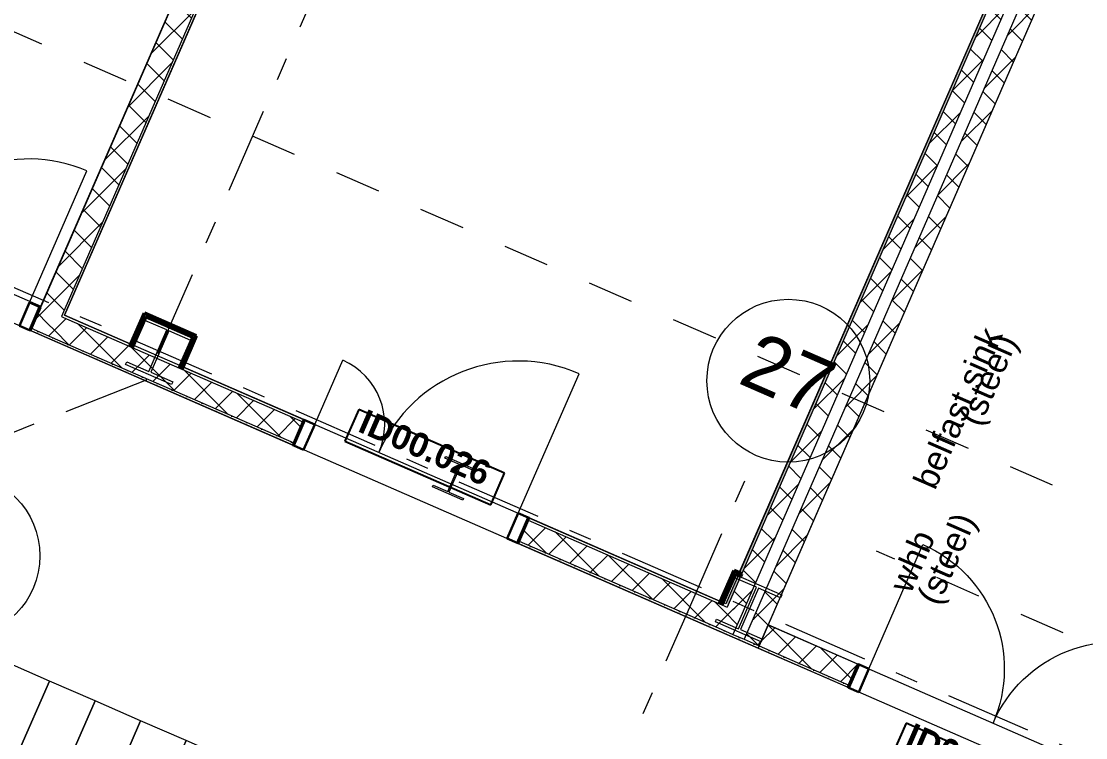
# Model space of a CAD drawing. Header units: millimetres. Extents: x -99530 to 90294, y -97212 to 56397.
# Drawn here: x -3237 to 3302, y -34950 to -30552 of the extents above; entities that cross this region are included whole.
import ezdxf
from ezdxf.enums import TextEntityAlignment as Align

# ---------------------------------------------------------------- set-up
doc = ezdxf.new("R2010")
doc.units = ezdxf.units.MM
doc.header["$MEASUREMENT"] = 0
doc.linetypes.add('Dashed', pattern=[564.444447, 282.222223, -282.222223])
doc.linetypes.add('Double Dashed', pattern=[1093.611073, 529.166651, -211.666656, 141.111112, -211.666656])
for name, color, linetype in [('A-25-M_Wall_Int', 7, 'Continuous'), ('A-95-MC_Marker_Section_P2.Marker', 7, 'Continuous'), ('COLUMN.IFC Import', 7, 'Continuous'), ('New_A-05-M_Gross_Int_Catering', 7, 'Continuous'), ('New_A-05-M_Gross_Int_Circulation', 7, 'Continuous'), ('New_A-05-M_Gross_Int_Engineering', 7, 'Continuous'), ('New_A-15-MG_Structural_Grid_Phase_2', 7, 'Continuous'), ('New_A-25-M_Wall_Int', 7, 'Continuous'), ('New_A-35-M_FFE_Fixed', 7, 'Continuous'), ('New_ArchiCAD Door Markers', 7, 'Continuous'), ('New_ArchiCAD Doors', 7, 'Continuous')]:
    doc.layers.add(name, color=color, linetype=linetype)
for name, color, linetype, lineweight in [('A-25-M_Wall_Int_Pen_No__1', 7, 'Continuous', 13), ('A-95-MC_Marker_Section_P2.Marker_Pen_No__1', 7, 'Continuous', 13), ('COLUMN.IFC Import_Pen_No__2', 8, 'Continuous', 15), ('New_A-25-M_Wall_Int_Pen_No__1', 7, 'Continuous', 13), ('New_A-95-P_Text_1_50_GA_Pen_No__1', 7, 'Continuous', 13), ('New_ArchiCAD Door Markers_Pen_No__1', 7, 'Continuous', 13), ('New_ArchiCAD Door Markers_Pen_No__5', 7, 'Continuous', 25), ('New_ArchiCAD Doors_Pen_No__1', 7, 'Continuous', 13), ('New_ArchiCAD Zone Stamps_Pen_No__6', 7, 'Continuous', 35), ('New_ArchiCAD Zone Stamps_Pen_No__9', 7, 'Continuous', 13)]:
    doc.layers.add(name, color=color, linetype=linetype, lineweight=lineweight)
for name, color, linetype, lineweight, true_color in [('A-25-M_Wall_Int_Pen_No__107', 7, 'Continuous', 15, 0xa6a6a6), ('A-25-M_Wall_Int_Pen_No__27', 7, 'Continuous', 50, 0x2a2a2a), ('New_A-05-M_Gross_Int_Catering_Pen_No__74', 7, 'Continuous', 20, 0x606060), ('New_A-05-M_Gross_Int_Circulation_Pen_No__74', 7, 'Continuous', 20, 0x606060), ('New_A-05-M_Gross_Int_Engineering_Pen_No__74', 7, 'Continuous', 20, 0x606060), ('New_A-15-MG_Structural_Grid_Phase_2_Pen_No__222', 7, 'Continuous', 13, 0x65af33), ('New_A-25-M_Wall_Int_Pen_No__107', 7, 'Continuous', 15, 0xa6a6a6), ('New_A-35-M_FFE_Fixed_Pen_No__64', 7, 'Continuous', 20, 0x606060), ('New_ArchiCAD Doors_Pen_No__43', 7, 'Continuous', 30, 0x444444), ('New_ArchiCAD Doors_Pen_No__63', 7, 'Continuous', 20, 0x606060)]:
    doc.layers.add(name, color=color, linetype=linetype, lineweight=lineweight, true_color=true_color)
doc.styles.add('GENERATED_STYLE_1', font='')
doc.styles.add('GENERATED_STYLE_2', font='')
doc.styles.add('GENERATED_STYLE_3', font='')
doc.styles.add('GENERATED_STYLE_4', font='')
doc.styles.get('GENERATED_STYLE_1').set_extended_font_data('Arial', bold=True)
doc.styles.get('GENERATED_STYLE_2').set_extended_font_data('Swis721 BT', bold=True)
doc.styles.get('GENERATED_STYLE_3').set_extended_font_data('Arial')
doc.styles.get('GENERATED_STYLE_4').set_extended_font_data('Swis721 BT')
pattern_1 = [(45, (0, 0), (-91.9239, 91.9239), []), (135, (0, 0), (91.9239, 91.9239), [])]
pattern_2 = [(336.4404, (0, 0), (69.2305, 158.76755), [0, -100]), (336.4404, (80.45, 59.4), (69.2305, 158.76755), [0, -100])]
pattern_3 = [(246.4404, (0, 0), (-158.76755, 69.2305), [0, -100]), (246.4404, (59.4, -80.45), (-158.76755, 69.2305), [0, -100])]
pattern_4 = [(246.4404, (0, 0), (-158.76755, 69.2305), [0, -100]), (246.4404, (59.4, -80.45), (-158.76755, 69.2305), [0, -100])]

# ---------------------------------------------------------------- blocks, each defined once
blk = doc.blocks.new('Corridor 01-Ground_INB 0350_28_1', base_point=(3443.2, -36782))
at = {"layer": 'New_A-05-M_Gross_Int_Circulation_Pen_No__74', "linetype": 'Continuous'}
blk.add_line((15103.9, -40423.6), (-7356.4, -30629.8), dxfattribs=at)
at = {"layer": 'New_ArchiCAD Zone Stamps_Pen_No__6'}
for tag, height, style, p in [('ROOM_NAME', 250, 'GENERATED_STYLE_1', (2435.8, -35146.3)), ('zoneNameLine2', 250, 'GENERATED_STYLE_1', (2247.4, -35578.4)), ('ROOM_NUMBER', 200, 'GENERATED_STYLE_3', (2059, -35999.1)), ('measuredAreaCode', 200, 'GENERATED_STYLE_3', (1901.9, -36359.2)), ('DUMMY_649', 200, 'GENERATED_STYLE_3', (2209.3, -36493.3)), ('DUMMY_650', 200, 'GENERATED_STYLE_3', (2698.7, -36706.6)), ('DUMMY_651', 133.3, 'GENERATED_STYLE_3', (2978, -36813.2))]:
    blk.add_attdef(tag, text='', height=height, rotation=336.44041, dxfattribs=dict(at, style=style)).set_placement(p, align=Align.TOP_LEFT)
blk = doc.blocks.new('Metrology Lab_INB 0301_31_1', base_point=(-3302.1, -24728.3))
at = {"layer": 'New_A-05-M_Gross_Int_Engineering_Pen_No__74', "linetype": 'Continuous'}
for p, q in [((-3115.6, -32301.7), (1180, -22450.5)), ((-4868.3, -31537.5), (-3115.6, -32301.7))]:
    blk.add_line(p, q, dxfattribs=at)
at = {"layer": 'New_ArchiCAD Zone Stamps_Pen_No__6'}
for tag, height, style, p in [('ROOM_NAME', 250, 'GENERATED_STYLE_1', (-3916.6, -23263.9)), ('zoneNameLine2', 250, 'GENERATED_STYLE_1', (-4105, -23696)), ('ROOM_NUMBER', 200, 'GENERATED_STYLE_3', (-4293.4, -24116.7)), ('measuredAreaCode', 200, 'GENERATED_STYLE_3', (-4450.5, -24476.8)), ('ROOM_WALLS_PRM', 200, 'GENERATED_STYLE_3', (-4143.1, -24610.8)), ('DUMMY_649', 200, 'GENERATED_STYLE_3', (-3653.7, -24824.2)), ('DUMMY_650', 133.3, 'GENERATED_STYLE_3', (-3374.4, -24930.8))]:
    blk.add_attdef(tag, text='', height=height, rotation=336.44041, dxfattribs=dict(at, style=style)).set_placement(p, align=Align.TOP_LEFT)
blk = doc.blocks.new('Large Control Lab (BEaM)_INB 0302_32_1', base_point=(1041, -28860.4))
at = {"layer": 'New_A-05-M_Gross_Int_Engineering_Pen_No__74', "linetype": 'Continuous'}
for p, q in [((1209.4, -22770.9), (-2970.5, -32356.7)), ((1174.1, -33938.5), (5271.4, -24542.1)), ((-2970.5, -32356.7), (-2562.8, -32534.5)), ((-2562.8, -32534.5), (-2480.2, -32345)), ((-2480.2, -32345), (-2161.8, -32483.9)), ((-2161.8, -32483.9), (-2244.4, -32673.4)), ((-2244.4, -32673.4), (1059.4, -34114)), ((1059.4, -34114), (1142, -33924.5)), ((1142, -33924.5), (1174.1, -33938.5))]:
    blk.add_line(p, q, dxfattribs=at)
at = {"layer": 'New_ArchiCAD Zone Stamps_Pen_No__6'}
for tag, height, style, p in [('ROOM_NAME', 250, 'GENERATED_STYLE_1', (-437.8, -27019.2)), ('zoneNameLine2', 250, 'GENERATED_STYLE_1', (-626.2, -27451.3)), ('ROOM_NUMBER', 200, 'GENERATED_STYLE_3', (-814.6, -27872)), ('measuredAreaCode', 200, 'GENERATED_STYLE_3', (-971.7, -28232.1)), ('DUMMY_649', 200, 'GENERATED_STYLE_3', (-664.3, -28366.2)), ('DUMMY_650', 200, 'GENERATED_STYLE_3', (-174.9, -28579.5)), ('DUMMY_651', 133.3, 'GENERATED_STYLE_3', (104.4, -28686.1))]:
    blk.add_attdef(tag, text='', height=height, rotation=336.44041, dxfattribs=dict(at, style=style)).set_placement(p, align=Align.TOP_LEFT)
blk = doc.blocks.new('Electrical Workshop_INB 0303_33_1', base_point=(6227.2, -31082.7))
at = {"layer": 'New_A-05-M_Gross_Int_Engineering_Pen_No__74', "linetype": 'Continuous'}
for p, q in [((5603.2, -24506.8), (1351.3, -34257.7)), ((1351.3, -34257.7), (5135.6, -35907.8))]:
    blk.add_line(p, q, dxfattribs=at)
at = {"layer": 'New_ArchiCAD Zone Stamps_Pen_No__6'}
for tag, height, style, p in [('ROOM_NAME', 250, 'GENERATED_STYLE_1', (5178.7, -29429)), ('zoneNameLine2', 250, 'GENERATED_STYLE_1', (4990.2, -29861.1)), ('ROOM_NUMBER', 200, 'GENERATED_STYLE_3', (4801.8, -30281.8)), ('measuredAreaCode', 200, 'GENERATED_STYLE_3', (4644.8, -30641.9)), ('DUMMY_649', 200, 'GENERATED_STYLE_3', (4952.2, -30776)), ('DUMMY_650', 200, 'GENERATED_STYLE_3', (5441.5, -30989.4)), ('DUMMY_651', 133.3, 'GENERATED_STYLE_3', (5720.8, -31095.9))]:
    blk.add_attdef(tag, text='', height=height, rotation=336.44041, dxfattribs=dict(at, style=style)).set_placement(p, align=Align.TOP_LEFT)
blk = doc.blocks.new('Cat. Store_INB 0312_55_1', base_point=(-4522.3, -37326.9))
at = {"layer": 'New_A-05-M_Gross_Int_Catering_Pen_No__74', "linetype": 'Continuous'}
for p, q in [((-7560.5, -34553), (-8400.2, -36478.7)), ((-4735.4, -35784.9), (-7560.5, -34553)), ((-4286.6, -34755.7), (-4735.4, -35784.9)), ((-2655.5, -35466.9), (-4286.6, -34755.7)), ((-3943.9, -38421.8), (-2655.5, -35466.9)), ((-8400.2, -36478.7), (-3943.9, -38421.8))]:
    blk.add_line(p, q, dxfattribs=at)
at = {"layer": 'New_ArchiCAD Zone Stamps_Pen_No__9'}
for tag, height, style, p in [('ROOM_NAME', 250, 'GENERATED_STYLE_1', (-4805.2, -36007.1)), ('zoneNameLine2', 250, 'GENERATED_STYLE_1', (-4993.6, -36439.2)), ('ROOM_NUMBER', 200, 'GENERATED_STYLE_3', (-5182.1, -36859.9)), ('measuredAreaCode', 200, 'GENERATED_STYLE_3', (-5339.1, -37220)), ('DUMMY_649', 200, 'GENERATED_STYLE_3', (-5031.7, -37354)), ('DUMMY_650', 200, 'GENERATED_STYLE_3', (-4542.4, -37567.4)), ('DUMMY_651', 133.3, 'GENERATED_STYLE_3', (-4263.1, -37674))]:
    blk.add_attdef(tag, text='', height=height, rotation=336.44041, dxfattribs=dict(at, style=style)).set_placement(p, align=Align.TOP_LEFT)
blk = doc.blocks.new('Wall_148_1', base_point=(-3112.6, -32294.8))
at = {"layer": 'New_A-25-M_Wall_Int_Pen_No__107', "linetype": 'Continuous'}
h = blk.add_hatch(dxfattribs=at)
h.set_pattern_fill('Concrete_Block_0001', color=256, style=0, pattern_type=2)
h.set_pattern_definition(pattern_1)
h.paths.add_polyline_path([(-2990.3, -32364.5), (1198.9, -22757.3), (1101.3, -22631), (-3118.6, -32308.5)])
h = blk.add_hatch(dxfattribs=at)
h.set_pattern_fill('Plaster_0001', color=256, style=0, pattern_type=2)
h.set_pattern_definition(pattern_3)
h.paths.add_polyline_path([(-2984.3, -32350.8), (-2970.5, -32356.7), (-1359.7, -28662.6), (-1373.5, -28656.7)])
h = blk.add_hatch(dxfattribs=at)
h.set_pattern_fill('Concrete_Block_0001', color=256, style=0, pattern_type=2)
h.set_pattern_definition(pattern_1)
h.paths.add_polyline_path([(-3162, -32442.3), (-2990.9, -32365.8), (-2990.3, -32364.5), (-3118.6, -32308.5), (-3174.6, -32436.9)])
h = blk.add_hatch(dxfattribs=at)
h.set_pattern_fill('Concrete_Block_0001', color=256, style=0, pattern_type=2)
h.set_pattern_definition(pattern_1)
h.paths.add_polyline_path([(-2990.3, -32364.5), (-2990.9, -32365.8), (-2989.1, -32365)])
h = blk.add_hatch(dxfattribs=at)
h.set_pattern_fill('Plaster_0001', color=256, style=0, pattern_type=2)
h.set_pattern_definition(pattern_3)
h.paths.add_polyline_path([(-2989.1, -32365), (-2970.5, -32356.7), (-2984.3, -32350.8), (-2990.3, -32364.5)])
h = blk.add_hatch(dxfattribs=at)
h.set_pattern_fill('Plaster_0001', color=256, style=0, pattern_type=2)
h.set_pattern_definition(pattern_2)
h.paths.add_polyline_path([(-3180.6, -32450.6), (-3162, -32442.3), (-3174.6, -32436.9)])
at = {"layer": 'New_A-25-M_Wall_Int_Pen_No__1', "linetype": 'Continuous'}
for p, q in [((-1373.5, -28656.7), (-2984.3, -32350.8)), ((-2984.3, -32350.8), (-2990.3, -32364.5)), ((-2989.1, -32365), (-2990.3, -32364.5)), ((-3162, -32442.3), (-3174.6, -32436.9))]:
    blk.add_line(p, q, dxfattribs=at)
at = {"layer": 'New_A-25-M_Wall_Int_Pen_No__1', "linetype": 'Continuous', "flags": 128}
for points in [[(1101.3, -22631), (-3174.6, -32436.9)], [(-2970.5, -32356.7), (-1359.7, -28662.6)], [(-3180.6, -32450.6), (-3174.6, -32436.9)]]:
    blk.add_lwpolyline(points, dxfattribs=at)
blk = doc.blocks.new('Double Door 19_9')
at = {"layer": 'New_ArchiCAD Doors_Pen_No__1', "linetype": 'Continuous'}
for p, q in [((-955, -140), (-955, 0)), ((955, -140), (955, 0)), ((-955, -155), (-955, -140)), ((955, -155), (955, -140))]:
    blk.add_line(p, q, dxfattribs=at)
at = {"layer": 'New_ArchiCAD Doors_Pen_No__43', "linetype": 'Continuous'}
for p, q in [((-948, 0), (-955, 0)), ((-955, 0), (-955, -155)), ((-882, 0), (-948, 0)), ((-948, 0), (-948, -155)), ((-882, -155), (-882, 0)), ((948, 0), (882, 0)), ((882, 0), (882, -155)), ((948, 0), (955, 0)), ((948, -155), (948, 0)), ((955, 0), (955, -155)), ((-948, -155), (-955, -155)), ((-948, -155), (-882, -155)), ((882, -155), (948, -155)), ((948, -155), (955, -155))]:
    blk.add_line(p, q, dxfattribs=at)
at = {"layer": 'New_ArchiCAD Doors_Pen_No__63', "linetype": 'Continuous'}
for p, q in [((-882, 0), (-882, 882)), ((882, 0), (882, 882))]:
    blk.add_line(p, q, dxfattribs=at)
for centre, start, end in [((-882, 0), 0, 90), ((882, 0), 90, 180)]:
    blk.add_arc(centre, 882, start, end, dxfattribs=at)
blk = doc.blocks.new('Door Stamp 17_36')
at = {"layer": 'New_ArchiCAD Door Markers_Pen_No__5', "linetype": 'Continuous'}
for p, q in [((488.6, -215), (-488.6, -215)), ((-488.6, -215), (-488.6, -426.8)), ((488.6, -426.8), (488.6, -215)), ((-488.6, -426.8), (488.6, -426.8)), ((-488.6, -426.8), (488.6, -426.8))]:
    blk.add_line(p, q, dxfattribs=at)
at = {"layer": 'New_ArchiCAD Door Markers_Pen_No__1', "style": 'GENERATED_STYLE_2'}
blk.add_attdef('AC_WIDO_ID', text='', height=150, dxfattribs=at).set_placement((-429.7, -382.2), align=Align.BOTTOM_LEFT)
blk = doc.blocks.new('Wall_152_1', base_point=(-4871.2, -31544.3))
at = {"layer": 'New_A-25-M_Wall_Int_Pen_No__107', "linetype": 'Continuous'}
h = blk.add_hatch(dxfattribs=at)
h.set_pattern_fill('Concrete_Block_0001', color=256, style=0, pattern_type=2)
h.set_pattern_definition(pattern_1)
h.paths.add_polyline_path([(-4871.2, -31544.3), (-4927.2, -31672.6), (-4925.4, -31673.4), (-4869.4, -31545.1)])
h = blk.add_hatch(dxfattribs=at)
h.set_pattern_fill('Plaster_0001', color=256, style=0, pattern_type=2)
h.set_pattern_definition([(156.4404, (0, 0), (69.2305, 158.76755), [0, -100]), (156.4404, (-80.45, -59.4), (69.2305, 158.76755), [0, -100])])
h.paths.add_polyline_path([(-4927.2, -31672.6), (-4933.2, -31686.4), (-4931.4, -31687.2), (-4925.4, -31673.4)])
at = {"layer": 'New_A-25-M_Wall_Int_Pen_No__1', "linetype": 'Continuous'}
for p, q in [((-4925.4, -31673.4), (-4869.4, -31545.1)), ((-4931.4, -31687.2), (-4925.4, -31673.4)), ((-4925.4, -31673.4), (-4927.2, -31672.6)), ((-3174.6, -32436.9), (-3118.6, -32308.5)), ((-3180.6, -32450.6), (-3174.6, -32436.9))]:
    blk.add_line(p, q, dxfattribs=at)
at = {"layer": 'New_A-25-M_Wall_Int_Pen_No__1', "linetype": 'Continuous', "flags": 128}
for points in [[(-4871.2, -31544.3), (-4933.2, -31686.4)], [(-4869.4, -31545.1), (-4871.2, -31544.3)]]:
    blk.add_lwpolyline(points, dxfattribs=at)
at = {"layer": 'New_ArchiCAD Door Markers'}
ref = blk.add_blockref('Door Stamp 17_36', (-3994, -31926.8), dxfattribs=dict(at, rotation=336.4404115839861))
ref.add_attrib('AC_WIDO_ID', 'ID00.025', dxfattribs={"layer": 'New_ArchiCAD Door Markers_Pen_No__1', "color": 7, "height": 150, "rotation": 336.44041, "style": 'GENERATED_STYLE_2'}).set_placement((-4558.5, -32101.6), align=Align.BOTTOM_LEFT)
at = {"layer": 'New_ArchiCAD Doors', "color": 251, "linetype": 'Continuous', "lineweight": 20, "true_color": 0x606060, "zscale": 1000, "rotation": 336.4404115839861}
blk.add_blockref('Double Door 19_9', (-3994, -31926.8), dxfattribs=at)
blk = doc.blocks.new('Double Door Asymmetric 19_14')
at = {"layer": 'New_ArchiCAD Doors_Pen_No__1', "linetype": 'Continuous'}
for p, q in [((-755, 0), (-755, -15)), ((755, 0), (755, -15)), ((-755, -15), (-755, -155)), ((755, -15), (755, -155)), ((-755, -155), (-755, -170)), ((755, -155), (755, -170))]:
    blk.add_line(p, q, dxfattribs=at)
at = {"layer": 'New_ArchiCAD Doors_Pen_No__43', "linetype": 'Continuous'}
for p, q in [((-748, 0), (-755, 0)), ((-755, 0), (-755, -170)), ((-682, 0), (-748, 0)), ((-748, 0), (-748, -170)), ((-682, -170), (-682, 0)), ((748, 0), (682, 0)), ((682, 0), (682, -170)), ((748, 0), (755, 0)), ((748, -170), (748, 0)), ((755, 0), (755, -170)), ((-748, -170), (-755, -170)), ((-748, -170), (-682, -170)), ((682, -170), (748, -170)), ((748, -170), (755, -170))]:
    blk.add_line(p, q, dxfattribs=at)
at = {"layer": 'New_ArchiCAD Doors_Pen_No__63', "linetype": 'Continuous'}
for p, q in [((682, 0), (682, 934)), ((-682, 0), (-682, 430))]:
    blk.add_line(p, q, dxfattribs=at)
for centre, radius, start, end in [((682, 0), 934, 90, 180), ((-682, 0), 430, 0, 90)]:
    blk.add_arc(centre, radius, start, end, dxfattribs=at)
blk = doc.blocks.new('Door Stamp 17_30')
at = {"layer": 'New_ArchiCAD Door Markers_Pen_No__5', "linetype": 'Continuous'}
for p, q in [((506.5, 191.8), (-470.6, 191.8)), ((-470.6, 191.8), (-470.6, -20)), ((506.5, -20), (506.5, 191.8)), ((-470.6, -20), (506.5, -20)), ((-470.6, -20), (506.5, -20))]:
    blk.add_line(p, q, dxfattribs=at)
at = {"layer": 'New_ArchiCAD Door Markers_Pen_No__1', "style": 'GENERATED_STYLE_2'}
blk.add_attdef('AC_WIDO_ID', text='', height=150, dxfattribs=at).set_placement((-411.8, 24.6), align=Align.BOTTOM_LEFT)
blk = doc.blocks.new('Wall_287_1', base_point=(-3112.6, -32294.8))
at = {"layer": 'A-25-M_Wall_Int_Pen_No__107', "linetype": 'Continuous'}
for points in [[(-2549.1, -32540.5), (-2562.8, -32534.5), (-2568.8, -32548.3), (-2555.1, -32554.3)], [(-2244.4, -32673.4), (-2258.2, -32667.4), (-2264.2, -32681.1), (-2250.4, -32687.1)], [(1073.1, -34120), (1059.4, -34114), (1053.4, -34127.7), (1067.1, -34133.7)]]:
    blk.add_hatch(color=256, dxfattribs=at).paths.add_polyline_path(points)
h = blk.add_hatch(dxfattribs=at)
h.set_pattern_fill('Plaster_0001', color=256, style=0, pattern_type=2)
h.set_pattern_definition(pattern_4)
h.paths.add_polyline_path([(1105.2, -34134), (1091.5, -34128), (1085.5, -34141.7), (1099.2, -34147.7)])
h = blk.add_hatch(dxfattribs=at)
h.set_pattern_fill('Concrete_Block_0001', color=256, style=0, pattern_type=2)
h.set_pattern_definition(pattern_1)
h.paths.add_polyline_path([(1190.9, -34187.7), (1099.2, -34147.7), (1043.3, -34276.1), (1134.9, -34316)])
h = blk.add_hatch(dxfattribs=at)
h.set_pattern_fill('Concrete_Block_0001', color=256, style=0, pattern_type=2)
h.set_pattern_definition(pattern_1)
h.paths.add_polyline_path([(1196.9, -34174), (1105.2, -34134), (1099.2, -34147.7), (1190.9, -34187.7)])
h = blk.add_hatch(dxfattribs=at)
h.set_pattern_fill('Concrete_Block_0001', color=256, style=0, pattern_type=2)
h.set_pattern_definition(pattern_1)
h.paths.add_polyline_path([(1351.3, -34257.7), (1259.7, -34217.7), (1203.7, -34346), (1295.4, -34386)])
h = blk.add_hatch(dxfattribs=at)
h.set_pattern_fill('Concrete_Block_0001', color=256, style=0, pattern_type=2)
h.set_pattern_definition(pattern_1)
h.paths.add_polyline_path([(1357.3, -34243.9), (1265.6, -34203.9), (1259.7, -34217.7), (1351.3, -34257.7)])
at = {"layer": 'New_A-25-M_Wall_Int_Pen_No__107', "linetype": 'Continuous'}
h = blk.add_hatch(dxfattribs=at)
h.set_pattern_fill('Concrete_Block_0001', color=256, style=0, pattern_type=2)
h.set_pattern_definition(pattern_1)
h.paths.add_polyline_path([(-3046.2, -32492.8), (-1563, -33139.6), (-1507.1, -33011.3), (-2989.1, -32365), (-2990.9, -32365.8)])
h = blk.add_hatch(dxfattribs=at)
h.set_pattern_fill('Plaster_0001', color=256, style=0, pattern_type=2)
h.set_pattern_definition(pattern_3)
h.paths.add_polyline_path([(-2970.5, -32356.7), (-2989.1, -32365), (-2976.5, -32370.5)])
h = blk.add_hatch(dxfattribs=at)
h.set_pattern_fill('Plaster_0001', color=256, style=0, pattern_type=2)
h.set_pattern_definition(pattern_2)
h.paths.add_polyline_path([(-2562.8, -32534.5), (-2970.5, -32356.7), (-2976.5, -32370.5), (-2568.8, -32548.3)])
h = blk.add_hatch(dxfattribs=at)
h.set_pattern_fill('Concrete_Block_0001', color=256, style=0, pattern_type=2)
h.set_pattern_definition(pattern_1)
h.paths.add_polyline_path([(-2990.9, -32365.8), (-3162, -32442.3), (-3046.2, -32492.8)])
h = blk.add_hatch(dxfattribs=at)
h.set_pattern_fill('Plaster_0001', color=256, style=0, pattern_type=2)
h.set_pattern_definition(pattern_2)
h.paths.add_polyline_path([(-3162, -32442.3), (-3180.6, -32450.6), (-1569, -33153.3), (-1563, -33139.6)])
h = blk.add_hatch(dxfattribs=at)
h.set_pattern_fill('Plaster_0001', color=256, style=0, pattern_type=2)
h.set_pattern_definition(pattern_2)
h.paths.add_polyline_path([(-2258.2, -32667.4), (-2549.1, -32540.5), (-2555.1, -32554.3), (-2264.2, -32681.1)])
h = blk.add_hatch(dxfattribs=at)
h.set_pattern_fill('Plaster_0001', color=256, style=0, pattern_type=2)
h.set_pattern_definition(pattern_2)
h.paths.add_polyline_path([(-2244.4, -32673.4), (-2250.4, -32687.1), (-1507.1, -33011.3), (-1501.1, -32997.5)])
h = blk.add_hatch(dxfattribs=at)
h.set_pattern_fill('Plaster_0001', color=256, style=0, pattern_type=2)
h.set_pattern_definition(pattern_2)
h.paths.add_polyline_path([(-116.9, -33601.1), (-122.9, -33614.8), (1053.4, -34127.7), (1059.4, -34114)])
h = blk.add_hatch(dxfattribs=at)
h.set_pattern_fill('Concrete_Block_0001', color=256, style=0, pattern_type=2)
h.set_pattern_definition(pattern_1)
h.paths.add_polyline_path([(-122.9, -33614.8), (-178.9, -33743.1), (1043.3, -34276.1), (1099.2, -34147.7)])
h = blk.add_hatch(dxfattribs=at)
h.set_pattern_fill('Plaster_0001', color=256, style=0, pattern_type=2)
h.set_pattern_definition(pattern_2)
h.paths.add_polyline_path([(-178.9, -33743.1), (-184.9, -33756.9), (1289.4, -34399.7), (1295.4, -34386)])
h = blk.add_hatch(dxfattribs=at)
h.set_pattern_fill('Plaster_0001', color=256, style=0, pattern_type=2)
h.set_pattern_definition(pattern_2)
h.paths.add_polyline_path([(1091.5, -34128), (1073.1, -34120), (1067.1, -34133.7), (1085.5, -34141.7)])
at = {"layer": 'A-25-M_Wall_Int_Pen_No__1', "linetype": 'Continuous'}
for p, q in [((1105.2, -34134), (1099.2, -34147.7)), ((1190.9, -34187.7), (1134.9, -34316)), ((1196.9, -34174), (1190.9, -34187.7)), ((1259.7, -34217.7), (1203.7, -34346)), ((1265.6, -34203.9), (1259.7, -34217.7)), ((1351.3, -34257.7), (1357.3, -34243.9))]:
    blk.add_line(p, q, dxfattribs=at)
at = {"layer": 'A-25-M_Wall_Int_Pen_No__27', "linetype": 'Continuous'}
for p, q in [((-2562.8, -32534.5), (-2568.8, -32548.3)), ((-2555.1, -32554.3), (-2549.1, -32540.5)), ((-2258.2, -32667.4), (-2264.2, -32681.1)), ((-2250.4, -32687.1), (-2244.4, -32673.4)), ((1059.4, -34114), (1053.4, -34127.7)), ((1067.1, -34133.7), (1073.1, -34120))]:
    blk.add_line(p, q, dxfattribs=at)
at = {"layer": 'New_A-25-M_Wall_Int_Pen_No__1', "linetype": 'Continuous'}
for p, q in [((-2989.1, -32365), (-2976.5, -32370.5)), ((-2976.5, -32370.5), (-2568.8, -32548.3)), ((-3162, -32442.3), (-3046.2, -32492.8)), ((-3046.2, -32492.8), (-1563, -33139.6)), ((-2568.8, -32548.3), (-2555.1, -32554.3)), ((-2555.1, -32554.3), (-2264.2, -32681.1)), ((-2264.2, -32681.1), (-2250.4, -32687.1)), ((-2250.4, -32687.1), (-1507.1, -33011.3)), ((-1507.1, -33011.3), (-1563, -33139.6)), ((-1501.1, -32997.5), (-1507.1, -33011.3)), ((-1563, -33139.6), (-1569, -33153.3)), ((-116.9, -33601.1), (-122.9, -33614.8)), ((-122.9, -33614.8), (-178.9, -33743.1)), ((-122.9, -33614.8), (1053.4, -34127.7)), ((-178.9, -33743.1), (-184.9, -33756.9)), ((-178.9, -33743.1), (1043.3, -34276.1)), ((1053.4, -34127.7), (1067.1, -34133.7)), ((1067.1, -34133.7), (1085.5, -34141.7)), ((1085.5, -34141.7), (1099.2, -34147.7)), ((1043.3, -34276.1), (1134.9, -34316)), ((1134.9, -34316), (1203.7, -34346)), ((1203.7, -34346), (1295.4, -34386))]:
    blk.add_line(p, q, dxfattribs=at)
at = {"layer": 'New_A-25-M_Wall_Int_Pen_No__1', "linetype": 'Continuous', "flags": 128}
for points in [[(-2562.8, -32534.5), (-2970.5, -32356.7)], [(-3180.6, -32450.6), (-1569, -33153.3)], [(-2258.2, -32667.4), (-2549.1, -32540.5)], [(-1501.1, -32997.5), (-2244.4, -32673.4)], [(1059.4, -34114), (-116.9, -33601.1)], [(-184.9, -33756.9), (1289.4, -34399.7)], [(1091.5, -34128), (1073.1, -34120)], [(1295.4, -34386), (1351.3, -34257.7)], [(1351.3, -34257.7), (1357.3, -34243.9)], [(1289.4, -34399.7), (1295.4, -34386)]]:
    blk.add_lwpolyline(points, dxfattribs=at)
at = {"layer": 'New_ArchiCAD Door Markers'}
ref = blk.add_blockref('Door Stamp 17_30', (-809, -33299.3), dxfattribs=dict(at, rotation=336.4404115839974))
ref.add_attrib('AC_WIDO_ID', 'ID00.026', dxfattribs={"layer": 'New_ArchiCAD Door Markers_Pen_No__1', "color": 7, "height": 150, "rotation": 336.44041, "style": 'GENERATED_STYLE_2'}).set_placement((-1194.4, -33108.4), align=Align.BOTTOM_LEFT)
at = {"layer": 'New_ArchiCAD Doors', "color": 251, "linetype": 'Continuous', "lineweight": 20, "true_color": 0x606060, "zscale": 1000, "rotation": 336.4404115839974}
blk.add_blockref('Double Door Asymmetric 19_14', (-809, -33299.3), dxfattribs=at)
blk = doc.blocks.new('Double Door 19_20')
at = {"layer": 'New_ArchiCAD Doors_Pen_No__1', "linetype": 'Continuous'}
for p, q in [((-905, 0), (-905, -140)), ((905, 0), (905, -140)), ((-905, -140), (-905, -155)), ((905, -140), (905, -155))]:
    blk.add_line(p, q, dxfattribs=at)
at = {"layer": 'New_ArchiCAD Doors_Pen_No__43', "linetype": 'Continuous'}
for p, q in [((-898, 0), (-905, 0)), ((-905, 0), (-905, -155)), ((-832, 0), (-898, 0)), ((-898, 0), (-898, -155)), ((-832, -155), (-832, 0)), ((898, 0), (832, 0)), ((832, 0), (832, -155)), ((898, 0), (905, 0)), ((898, -155), (898, 0)), ((905, 0), (905, -155)), ((-898, -155), (-905, -155)), ((-898, -155), (-832, -155)), ((832, -155), (898, -155)), ((898, -155), (905, -155))]:
    blk.add_line(p, q, dxfattribs=at)
at = {"layer": 'New_ArchiCAD Doors_Pen_No__63', "linetype": 'Continuous'}
for p, q in [((-832, 0), (-832, 832)), ((832, 0), (832, 832))]:
    blk.add_line(p, q, dxfattribs=at)
for centre, start, end in [((-832, 0), 0, 90), ((832, 0), 90, 180)]:
    blk.add_arc(centre, 832, start, end, dxfattribs=at)
blk = doc.blocks.new('Wall_288_1', base_point=(1351.3, -34257.7))
at = {"layer": 'New_A-25-M_Wall_Int_Pen_No__107', "linetype": 'Continuous'}
h = blk.add_hatch(dxfattribs=at)
h.set_pattern_fill('Concrete_Block_0001', color=256, style=0, pattern_type=2)
h.set_pattern_definition(pattern_1)
h.paths.add_polyline_path([(1351.3, -34257.7), (1295.4, -34386), (1847, -34626.5), (1903, -34498.2)])
h = blk.add_hatch(dxfattribs=at)
h.set_pattern_fill('Plaster_0001', color=256, style=0, pattern_type=2)
h.set_pattern_definition([(336.4404, (0, 0), (69.2305, 158.76755), [0, -100]), (336.4404, (80.45, 59.4), (69.2305, 158.76755), [0, -100])])
h.paths.add_polyline_path([(1295.4, -34386), (1289.4, -34399.7), (1841, -34640.3), (1847, -34626.5)])
at = {"layer": 'New_A-25-M_Wall_Int_Pen_No__1', "linetype": 'Continuous'}
for p, q in [((1295.4, -34386), (1847, -34626.5)), ((1903, -34498.2), (1847, -34626.5)), ((1847, -34626.5), (1841, -34640.3))]:
    blk.add_line(p, q, dxfattribs=at)
at = {"layer": 'New_A-25-M_Wall_Int_Pen_No__1', "linetype": 'Continuous', "flags": 128}
for points in [[(1351.3, -34257.7), (1289.4, -34399.7)], [(1903, -34498.2), (1351.3, -34257.7)], [(1289.4, -34399.7), (1841, -34640.3)]]:
    blk.add_lwpolyline(points, dxfattribs=at)
at = {"layer": 'New_ArchiCAD Door Markers'}
ref = blk.add_blockref('Door Stamp 17_36', (2732.5, -34859.9), dxfattribs=dict(at, rotation=336.4404115839973))
ref.add_attrib('AC_WIDO_ID', 'ID00.027', dxfattribs={"layer": 'New_ArchiCAD Door Markers_Pen_No__1', "color": 7, "height": 150, "rotation": 336.44041, "style": 'GENERATED_STYLE_2'}).set_placement((2168, -35034.5), align=Align.BOTTOM_LEFT)
at = {"layer": 'New_ArchiCAD Doors', "color": 251, "linetype": 'Continuous', "lineweight": 20, "true_color": 0x606060, "xscale": -1, "zscale": 1000, "rotation": 336.4404115839973}
blk.add_blockref('Double Door 19_20', (2732.5, -34859.9), dxfattribs=at)
blk = doc.blocks.new('Wall_293_1', base_point=(5458.1, -24476.8))
at = {"layer": 'A-25-M_Wall_Int_Pen_No__107', "linetype": 'Continuous'}
h = blk.add_hatch(dxfattribs=at)
h.set_pattern_fill('Concrete_Block_0001', color=256, style=0, pattern_type=2)
h.set_pattern_definition(pattern_1)
h.paths.add_polyline_path([(5338.9, -24424.8), (1105.2, -34134), (1196.9, -34174), (5430.6, -24464.8)])
h = blk.add_hatch(dxfattribs=at)
h.set_pattern_fill('Concrete_Block_0001', color=256, style=0, pattern_type=2)
h.set_pattern_definition(pattern_1)
h.paths.add_polyline_path([(5499.3, -24494.7), (1265.6, -34203.9), (1357.3, -34243.9), (5591, -24534.7)])
h = blk.add_hatch(dxfattribs=at)
h.set_pattern_fill('Plaster_0001', color=256, style=0, pattern_type=2)
h.set_pattern_definition(pattern_4)
h.paths.add_polyline_path([(4860.7, -25484), (1091.5, -34128), (1105.2, -34134), (4874.4, -25490)])
at = {"layer": 'A-25-M_Wall_Int_Pen_No__1', "linetype": 'Continuous'}
for p, q in [((5338.9, -24424.8), (1105.2, -34134)), ((5430.6, -24464.8), (1196.9, -34174)), ((5499.3, -24494.7), (1265.6, -34203.9))]:
    blk.add_line(p, q, dxfattribs=at)
at = {"layer": 'A-25-M_Wall_Int_Pen_No__1', "linetype": 'Continuous', "flags": 128}
for points in [[(1357.3, -34243.9), (5551, -24626.4)], [(4860.7, -25484), (1091.5, -34128)]]:
    blk.add_lwpolyline(points, dxfattribs=at)
blk = doc.blocks.new('Wall_341_1', base_point=(-2161.8, -32483.9))
at = {"layer": 'A-25-M_Wall_Int_Pen_No__107', "linetype": 'Continuous'}
blk.add_hatch(color=256, dxfattribs=at).paths.add_polyline_path([(-2181.5, -32491.6), (-2258.2, -32667.4), (-2244.4, -32673.4), (-2161.8, -32483.9)])
at = {"layer": 'A-25-M_Wall_Int_Pen_No__27', "linetype": 'Continuous', "flags": 128}
for points in [[(-2181.5, -32491.6), (-2258.2, -32667.4)], [(-2244.4, -32673.4), (-2161.8, -32483.9)]]:
    blk.add_lwpolyline(points, dxfattribs=at)
blk = doc.blocks.new('Wall_342_1', base_point=(-2466.4, -32351))
at = {"layer": 'A-25-M_Wall_Int_Pen_No__107', "linetype": 'Continuous'}
blk.add_hatch(color=256, dxfattribs=at).paths.add_polyline_path([(-2472.4, -32364.8), (-2181.5, -32491.6), (-2161.8, -32483.9), (-2480.2, -32345)])
at = {"layer": 'A-25-M_Wall_Int_Pen_No__27', "linetype": 'Continuous', "flags": 128}
for points in [[(-2161.8, -32483.9), (-2480.2, -32345)], [(-2472.4, -32364.8), (-2181.5, -32491.6)]]:
    blk.add_lwpolyline(points, dxfattribs=at)
blk = doc.blocks.new('Wall_343_1', base_point=(-2466.4, -32351))
at = {"layer": 'A-25-M_Wall_Int_Pen_No__107', "linetype": 'Continuous'}
blk.add_hatch(color=256, dxfattribs=at).paths.add_polyline_path([(-2480.2, -32345), (-2562.8, -32534.5), (-2549.1, -32540.5), (-2472.4, -32364.8)])
at = {"layer": 'A-25-M_Wall_Int_Pen_No__27', "linetype": 'Continuous', "flags": 128}
for points in [[(-2480.2, -32345), (-2562.8, -32534.5)], [(-2549.1, -32540.5), (-2472.4, -32364.8)]]:
    blk.add_lwpolyline(points, dxfattribs=at)
blk = doc.blocks.new('Wall_344_1', base_point=(1155.8, -33930.5))
at = {"layer": 'A-25-M_Wall_Int_Pen_No__107', "linetype": 'Continuous'}
blk.add_hatch(color=256, dxfattribs=at).paths.add_polyline_path([(1149.8, -33944.2), (1181.9, -33958.2), (1187.9, -33944.5), (1142, -33924.5)])
at = {"layer": 'A-25-M_Wall_Int_Pen_No__27', "linetype": 'Continuous', "flags": 128}
for points in [[(1187.9, -33944.5), (1142, -33924.5)], [(1149.8, -33944.2), (1181.9, -33958.2)], [(1181.9, -33958.2), (1187.9, -33944.5)]]:
    blk.add_lwpolyline(points, dxfattribs=at)
blk = doc.blocks.new('Wall_345_1', base_point=(1155.8, -33930.5))
at = {"layer": 'A-25-M_Wall_Int_Pen_No__107', "linetype": 'Continuous'}
blk.add_hatch(color=256, dxfattribs=at).paths.add_polyline_path([(1142, -33924.5), (1059.4, -34114), (1073.1, -34120), (1149.8, -33944.2)])
at = {"layer": 'A-25-M_Wall_Int_Pen_No__27', "linetype": 'Continuous', "flags": 128}
for points in [[(1142, -33924.5), (1059.4, -34114)], [(1073.1, -34120), (1149.8, -33944.2)]]:
    blk.add_lwpolyline(points, dxfattribs=at)
blk = doc.blocks.new('Wall_489_1', base_point=(-4346.6, -34729.5))
at = {"layer": 'New_A-25-M_Wall_Int_Pen_No__107', "linetype": 'Continuous'}
h = blk.add_hatch(dxfattribs=at)
h.set_pattern_fill('Plaster_0001', color=256, style=0, pattern_type=2)
h.set_pattern_definition([(156.4404, (0, 0), (69.2305, 158.76755), [0, -100]), (156.4404, (-80.45, -59.4), (69.2305, 158.76755), [0, -100])])
h.paths.add_polyline_path([(-2593.5, -35324.9), (-4284.7, -34587.4), (-4290.7, -34601.2), (-2599.5, -35338.6)])
h = blk.add_hatch(dxfattribs=at)
h.set_pattern_fill('Concrete_Block_0001', color=256, style=0, pattern_type=2)
h.set_pattern_definition(pattern_1)
h.paths.add_polyline_path([(-2599.5, -35338.6), (-4290.7, -34601.2), (-4346.6, -34729.5), (-2655.5, -35466.9)])
at = {"layer": 'New_A-25-M_Wall_Int_Pen_No__1', "linetype": 'Continuous'}
blk.add_line((-2599.5, -35338.6), (-4290.7, -34601.2), dxfattribs=at)
at = {"layer": 'New_A-25-M_Wall_Int_Pen_No__1', "linetype": 'Continuous', "flags": 128}
for points in [[(-4284.7, -34587.4), (-4346.6, -34729.5)], [(-2593.5, -35324.9), (-4284.7, -34587.4)], [(-4346.6, -34729.5), (-2655.5, -35466.9)], [(-2599.5, -35338.6), (-2593.5, -35324.9)]]:
    blk.add_lwpolyline(points, dxfattribs=at)
blk = doc.blocks.new('Lockers 19_2')
at = {"layer": 'New_A-35-M_FFE_Fixed_Pen_No__64', "linetype": 'Continuous'}
for p, q in [((305, 475), (0, 475)), ((0, 475), (0, 0)), ((305, 0), (305, 475)), ((610, 475), (305, 475)), ((305, 475), (305, 0)), ((610, 0), (610, 475)), ((915, 475), (610, 475)), ((610, 475), (610, 0)), ((915, 0), (915, 475)), ((1220, 475), (915, 475)), ((915, 475), (915, 0)), ((1220, 0), (1220, 475)), ((1525, 475), (1220, 475)), ((1220, 475), (1220, 0)), ((1525, 0), (1525, 475)), ((1830, 475), (1525, 475)), ((1525, 475), (1525, 0)), ((1830, 0), (1830, 475)), ((2135, 475), (1830, 475)), ((1830, 475), (1830, 0)), ((2135, 0), (2135, 475)), ((2440, 475), (2135, 475)), ((2135, 475), (2135, 0)), ((2440, 0), (2440, 475)), ((2745, 475), (2440, 475)), ((2440, 475), (2440, 0)), ((2745, 0), (2745, 475)), ((3050, 475), (2745, 475)), ((2745, 475), (2745, 0)), ((3050, 0), (3050, 475)), ((3355, 475), (3050, 475)), ((3050, 475), (3050, 0)), ((3355, 0), (3355, 475)), ((3660, 475), (3355, 475)), ((3355, 475), (3355, 0)), ((3660, 0), (3660, 475)), ((3965, 475), (3660, 475)), ((3660, 475), (3660, 0)), ((3965, 0), (3965, 475)), ((4270, 475), (3965, 475)), ((3965, 475), (3965, 0)), ((4270, 0), (4270, 475)), ((4575, 475), (4270, 475)), ((4270, 475), (4270, 0)), ((4575, 0), (4575, 475)), ((4880, 475), (4575, 475)), ((4575, 475), (4575, 0)), ((4880, 0), (4880, 475)), ((5185, 475), (4880, 475)), ((4880, 475), (4880, 0)), ((5185, 0), (5185, 475)), ((5490, 475), (5185, 475)), ((5185, 475), (5185, 0)), ((5490, 0), (5490, 475)), ((5795, 475), (5490, 475)), ((5490, 475), (5490, 0)), ((5795, 0), (5795, 475)), ((6100, 475), (5795, 475)), ((5795, 475), (5795, 0)), ((6100, 0), (6100, 475)), ((6405, 475), (6100, 475)), ((6100, 475), (6100, 0)), ((6405, 0), (6405, 475)), ((0, 0), (305, 0)), ((305, 0), (610, 0)), ((610, 0), (915, 0)), ((915, 0), (1220, 0)), ((1220, 0), (1525, 0)), ((1525, 0), (1830, 0)), ((1830, 0), (2135, 0)), ((2135, 0), (2440, 0)), ((2440, 0), (2745, 0)), ((2745, 0), (3050, 0)), ((3050, 0), (3355, 0)), ((3355, 0), (3660, 0)), ((3660, 0), (3965, 0)), ((3965, 0), (4270, 0)), ((4270, 0), (4575, 0)), ((4575, 0), (4880, 0)), ((4880, 0), (5185, 0)), ((5185, 0), (5490, 0)), ((5490, 0), (5795, 0)), ((5795, 0), (6100, 0)), ((6100, 0), (6405, 0))]:
    blk.add_line(p, q, dxfattribs=at)
blk = doc.blocks.new('Column 20')
at = {"layer": 'COLUMN.IFC Import_Pen_No__2', "linetype": 'Continuous'}
for p, q in [((-153.7, 157.25), (153.7, 157.25)), ((-153.7, 138.55), (-153.7, 157.25)), ((-6, 138.55), (-153.7, 138.55)), ((-6, -138.55), (-6, 138.55)), ((6, 138.55), (6, -138.55)), ((153.7, 138.55), (6, 138.55)), ((153.7, 157.25), (153.7, 138.55)), ((-153.7, -138.55), (-6, -138.55)), ((-153.7, -157.25), (-153.7, -138.55)), ((153.7, -157.25), (-153.7, -157.25)), ((6, -138.55), (153.7, -138.55)), ((153.7, -138.55), (153.7, -157.25))]:
    blk.add_line(p, q, dxfattribs=at)
blk = doc.blocks.new('Discrete Accessory 736')
at = {"layer": 'COLUMN.IFC Import_Pen_No__2', "linetype": 'Continuous'}
for p, q in [((-101.8, 101.6), (101.8, 101.6)), ((-101.8, 90.6), (-101.8, 101.6)), ((-3.6, 90.6), (-101.8, 90.6)), ((-3.6, -90.6), (-3.6, 90.6)), ((3.6, 90.6), (3.6, -90.6)), ((101.8, 90.6), (3.6, 90.6)), ((101.8, 101.6), (101.8, 90.6)), ((-101.8, -90.6), (-3.6, -90.6)), ((-101.8, -101.6), (-101.8, -90.6)), ((101.8, -101.6), (-101.8, -101.6)), ((3.6, -90.6), (101.8, -90.6)), ((101.8, -90.6), (101.8, -101.6))]:
    blk.add_line(p, q, dxfattribs=at)
blk = doc.blocks.new('Standard grid marker_32')
at = {"layer": 'New_A-15-MG_Structural_Grid_Phase_2_Pen_No__222', "linetype": 'Double Dashed'}
blk.add_line((705.1, 0), (53258.1, 0), dxfattribs=at)
at = {"layer": 'New_A-15-MG_Structural_Grid_Phase_2_Pen_No__222', "style": 'GENERATED_STYLE_4'}
for tag, p in [('AC_MarkerText_1_0', (-500, 38.7)), ('AC_MarkerText_1_1', (54463.2, 38.7))]:
    blk.add_attdef(tag, text='', height=350, rotation=180, dxfattribs=at).set_placement(p, align=Align.MIDDLE_CENTER)
blk = doc.blocks.new('Standard grid marker_43')
at = {"layer": 'New_A-15-MG_Structural_Grid_Phase_2_Pen_No__222', "linetype": 'Double Dashed'}
for p, q in [((948.6, 0), (36650.5, 0)), ((36650.5, 0), (37275.5, -625))]:
    blk.add_line(p, q, dxfattribs=at)
at = {"layer": 'New_A-15-MG_Structural_Grid_Phase_2_Pen_No__222', "linetype": 'Continuous'}
blk.add_circle((38099.1, -625), 500, dxfattribs=at)
at = {"layer": 'New_A-15-MG_Structural_Grid_Phase_2_Pen_No__222', "linetype": 'Double Dashed'}
blk.add_point((36650.5, 0), dxfattribs=at)
at = {"layer": 'New_A-15-MG_Structural_Grid_Phase_2_Pen_No__222', "style": 'GENERATED_STYLE_4'}
for tag, p in [('AC_MarkerText_1_0', (-500, -588.3)), ('AC_MarkerText_1_1', (38099.1, -588.3))]:
    blk.add_attdef(tag, text='', height=350, rotation=90, dxfattribs=at).set_placement(p, align=Align.MIDDLE_CENTER)
blk = doc.blocks.new('Standard grid marker_47')
at = {"layer": 'New_A-15-MG_Structural_Grid_Phase_2_Pen_No__222', "linetype": 'Double Dashed'}
for p, q in [((1051.5, 0), (21061.3, 0)), ((21061.3, 0), (22112.8, 0))]:
    blk.add_line(p, q, dxfattribs=at)
at = {"layer": 'New_A-15-MG_Structural_Grid_Phase_2_Pen_No__222', "linetype": 'Continuous'}
blk.add_circle((22612.8, 0), 500, dxfattribs=at)
at = {"layer": 'New_A-15-MG_Structural_Grid_Phase_2_Pen_No__222', "linetype": 'Double Dashed'}
blk.add_point((21061.3, 0), dxfattribs=at)
blk.add_point((21061.3, 0), dxfattribs=at)
at = {"layer": 'New_A-15-MG_Structural_Grid_Phase_2_Pen_No__222', "style": 'GENERATED_STYLE_4'}
for tag, p in [('AC_MarkerText_1_0', (-500, 41.2)), ('AC_MarkerText_1_1', (22612.8, 41.2))]:
    blk.add_attdef(tag, text='', height=350, rotation=270, dxfattribs=at).set_placement(p, align=Align.MIDDLE_CENTER)
blk = doc.blocks.new('Cutting Plane_4_1', base_point=(-25330.5, -21002.6))
at = {"layer": 'A-95-MC_Marker_Section_P2.Marker_Pen_No__1', "linetype": 'Dashed'}
blk.add_line((-25101.3, -21102.5), (22391.9, -41811.9), dxfattribs=at)

msp = doc.modelspace()

# ---------------------------------------------------------------- linework, layer by layer
at = {"layer": 'New_A-35-M_FFE_Fixed_Pen_No__64', "linetype": 'Dashed'}
msp.add_line((15063.4, -39494.8), (2016.3, -33805.6), dxfattribs=at)

# ---------------------------------------------------------------- block references
at = {"layer": 'A-25-M_Wall_Int', "color": 250, "lineweight": 50, "true_color": 0x2a2a2a}
for name, p in [('Wall_293_1', (5458.1, -24476.8)), ('Wall_343_1', (-2466.4, -32351)), ('Wall_342_1', (-2466.4, -32351)), ('Wall_341_1', (-2161.8, -32483.9)), ('Wall_345_1', (1155.8, -33930.5)), ('Wall_344_1', (1155.8, -33930.5))]:
    msp.add_blockref(name, p, dxfattribs=at)
at = {"layer": 'A-95-MC_Marker_Section_P2.Marker'}
msp.add_blockref('Cutting Plane_4_1', (-25330.5, -21002.6), dxfattribs=at)
at = {"layer": 'COLUMN.IFC Import', "linetype": 'Continuous', "zscale": 1000, "rotation": 336.4404115839877}
for name, p in [('Column 20', (-2391.9, -32576.6)), ('Discrete Accessory 736', (-576.7, -33357.6)), ('Column 20', (1230.7, -34156.2))]:
    msp.add_blockref(name, p, dxfattribs=at)
at = {"layer": 'New_A-05-M_Gross_Int_Catering', "linetype": 'Continuous'}
ref = msp.add_blockref('Cat. Store_INB 0312_55_1', (-4522.3, -37326.9), dxfattribs=at)
ref.add_attrib('ROOM_NAME', 'Cat. Store', dxfattribs={"layer": 'New_ArchiCAD Zone Stamps_Pen_No__9', "color": 7, "height": 250, "rotation": 336.44041, "style": 'GENERATED_STYLE_1'}).set_placement((-4805.2, -36007.1), align=Align.TOP_LEFT)
ref.add_attrib('ROOM_NUMBER', 'INB 0312', dxfattribs={"layer": 'New_ArchiCAD Zone Stamps_Pen_No__9', "color": 7, "height": 200, "rotation": 336.44041, "style": 'GENERATED_STYLE_3'}).set_placement((-5182.1, -36859.9), align=Align.TOP_LEFT)
ref.add_attrib('zoneNameLine2', 'ID. GF966', dxfattribs={"layer": 'New_ArchiCAD Zone Stamps_Pen_No__9', "color": 7, "height": 250, "rotation": 336.44041, "style": 'GENERATED_STYLE_1'}).set_placement((-4993.6, -36439.2), align=Align.TOP_LEFT)
ref.add_attrib('measuredAreaCode', 'A: ', dxfattribs={"layer": 'New_ArchiCAD Zone Stamps_Pen_No__9', "color": 7, "height": 200, "rotation": 336.44041, "style": 'GENERATED_STYLE_3'}).set_placement((-5339.1, -37220), align=Align.TOP_LEFT)
ref.add_attrib('DUMMY_649', '12.2', dxfattribs={"layer": 'New_ArchiCAD Zone Stamps_Pen_No__9', "color": 7, "height": 200, "rotation": 336.44041, "style": 'GENERATED_STYLE_3'}).set_placement((-5031.7, -37354), align=Align.TOP_LEFT)
ref.add_attrib('DUMMY_650', ' m', dxfattribs={"layer": 'New_ArchiCAD Zone Stamps_Pen_No__9', "color": 7, "height": 200, "rotation": 336.44041, "style": 'GENERATED_STYLE_3'}).set_placement((-4542.4, -37567.4), align=Align.TOP_LEFT)
ref.add_attrib('DUMMY_651', '2', dxfattribs={"layer": 'New_ArchiCAD Zone Stamps_Pen_No__9', "color": 7, "height": 133.3, "rotation": 336.44041, "style": 'GENERATED_STYLE_3'}).set_placement((-4263.1, -37674), align=Align.TOP_LEFT)
at = {"layer": 'New_A-05-M_Gross_Int_Circulation', "linetype": 'Continuous'}
msp.add_blockref('Corridor 01-Ground_INB 0350_28_1', (3443.2, -36782), dxfattribs=at)
at = {"layer": 'New_A-05-M_Gross_Int_Engineering', "linetype": 'Continuous'}
for name, p in [('Metrology Lab_INB 0301_31_1', (-3302.1, -24728.3)), ('Large Control Lab (BEaM)_INB 0302_32_1', (1041, -28860.4)), ('Electrical Workshop_INB 0303_33_1', (6227.2, -31082.7))]:
    msp.add_blockref(name, p, dxfattribs=at)
at = {"layer": 'New_A-15-MG_Structural_Grid_Phase_2', "color": 8, "linetype": 'Continuous', "lineweight": 15, "zscale": 1000}
for name, p, rotation in [('Standard grid marker_43', (12179.5, 840.1), 246.440411583993), ('Standard grid marker_32', (22639.6, -43491.3), 156.4404115839929)]:
    msp.add_blockref(name, p, dxfattribs=dict(at, rotation=rotation))
at = {"layer": 'New_A-15-MG_Structural_Grid_Phase_2', "color": 8, "linetype": 'Continuous', "lineweight": 15}
ref = msp.add_blockref('Standard grid marker_47', (-7563.3, -53486.5), dxfattribs=dict(at, zscale=1000, rotation=66.44041158399143))
ref.add_attrib('AC_MarkerText_1_1', '27', dxfattribs={"layer": 'New_A-15-MG_Structural_Grid_Phase_2_Pen_No__222', "color": 85, "true_color": 0x65af33, "height": 350, "rotation": 336.44041, "style": 'GENERATED_STYLE_4'}).set_placement((1475.1, -32717.4), align=Align.MIDDLE_CENTER)
at = {"layer": 'New_A-25-M_Wall_Int', "color": 250, "lineweight": 50, "true_color": 0x2a2a2a}
for name, p in [('Wall_148_1', (-3112.6, -32294.8)), ('Wall_152_1', (-4871.2, -31544.3)), ('Wall_287_1', (-3112.6, -32294.8)), ('Wall_288_1', (1351.3, -34257.7)), ('Wall_489_1', (-4346.6, -34729.5))]:
    msp.add_blockref(name, p, dxfattribs=at)
at = {"layer": 'New_A-35-M_FFE_Fixed', "color": 251, "linetype": 'Continuous', "lineweight": 20, "true_color": 0x606060, "zscale": 1000, "rotation": 156.4404102138274}
msp.add_blockref('Lockers 19_2', (1410.3, -36552.5), dxfattribs=at)

# ---------------------------------------------------------------- texts
at = {"layer": 'New_A-95-P_Text_1_50_GA_Pen_No__1', "linetype": 'Continuous', "char_height": 150, "rotation": 66.44041, "style": 'GENERATED_STYLE_4'}
for s, insert, width, attachment_point, line_spacing_factor in [('\\A1;{\\fSwis721 BT|b0|i0|c0|p34;belfast sink (steel)}', (2657.4, -32415.5), 1240.634, 3, 0.393304), ('\\A1;{\\fSwis721 BT|b0|i0|c0|p34;whb (steel)}', (2089.2, -34012.1), 617.429, 1, 0.748451)]:
    msp.add_mtext(s, dxfattribs=dict(at, insert=insert, width=width, attachment_point=attachment_point, line_spacing_factor=line_spacing_factor))

doc.saveas('drawing.dxf')
